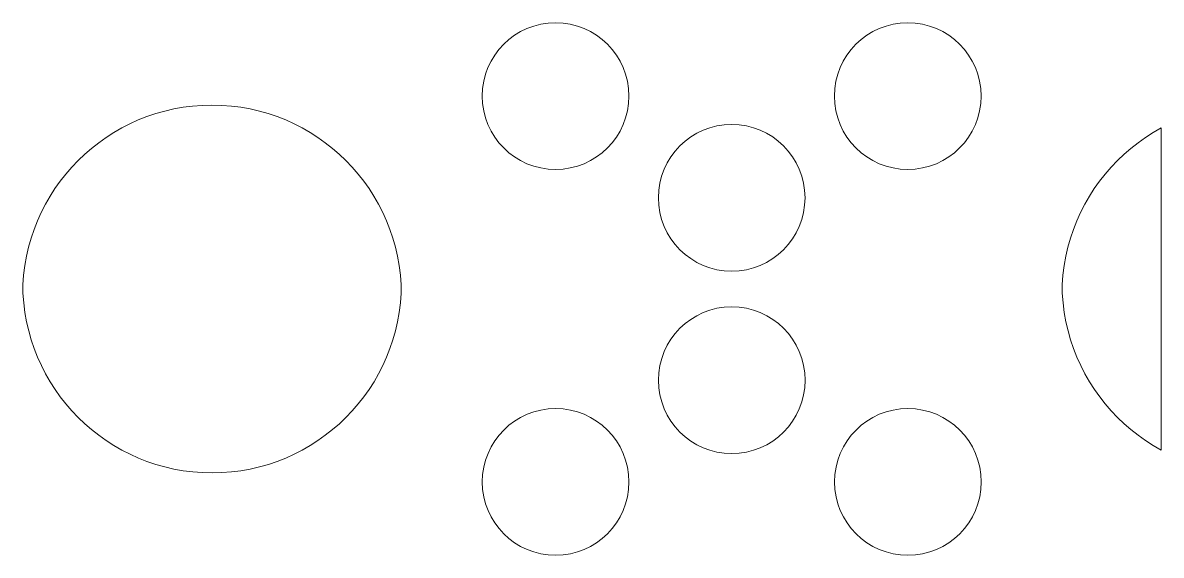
# Model space of a CAD drawing. Header units: millimetres. Extents: x -1200 to 1200, y -590 to 590.
# Drawn here: x 917.9 to 1200, y -65.7 to 66.4 of the extents above; entities that cross this region are included whole.
import ezdxf

# ---------------------------------------------------------------- set-up
doc = ezdxf.new("R2010")
doc.units = ezdxf.units.MM
doc.header["$MEASUREMENT"] = 0
doc.layers.add('Layer 1', color=7, linetype='Continuous')

msp = doc.modelspace()

# ---------------------------------------------------------------- linework, layer by layer
at = {"layer": 'Layer 1', "color": 250, "lineweight": 20}
for points, knots in [([(1031.716, 48.1627), (1031.716, 58.2093), (1039.8551, 66.3599), (1049.8875, 66.3599), (1059.9222, 66.3599), (1068.0589, 58.2093), (1068.0589, 48.1627), (1068.0589, 38.1162), (1059.9222, 29.9656), (1049.8875, 29.9656), (1039.8551, 29.9656), (1031.716, 38.1162), (1031.716, 48.1627)], [0, 0, 0, 0, 0.25, 0.25, 0.25, 0.5, 0.5, 0.5, 0.75, 0.75, 0.75, 1, 1, 1, 1]), ([(1118.9921, 48.1627), (1118.9921, 58.2093), (1127.1289, 66.3599), (1137.1635, 66.3599), (1147.1982, 66.3599), (1155.3326, 58.2093), (1155.3326, 48.1627), (1155.3326, 38.1162), (1147.1982, 29.9656), (1137.1635, 29.9656), (1127.1289, 29.9656), (1118.9921, 38.1162), (1118.9921, 48.1627)], [0, 0, 0, 0, 0.25, 0.25, 0.25, 0.5, 0.5, 0.5, 0.75, 0.75, 0.75, 1, 1, 1, 1]), ([(925.8754, 25.2104), (925.8754, 25.2104), (927.1801, 27.053), (927.1801, 27.053), (927.1801, 27.053), (928.574, 28.828), (928.574, 28.828), (928.574, 28.828), (930.0523, 30.5355), (930.0523, 30.5355), (930.0523, 30.5355), (931.6055, 32.168), (931.6055, 32.168), (931.6055, 32.168), (933.2357, 33.7235), (933.2357, 33.7235), (933.2357, 33.7235), (934.9382, 35.2013), (934.9382, 35.2013), (934.9382, 35.2013), (936.7131, 36.5997), (936.7131, 36.5997), (936.7131, 36.5997), (938.5532, 37.9087), (938.5532, 37.9087), (938.5532, 37.9087), (940.4585, 39.1329), (940.4585, 39.1329), (940.4585, 39.1329), (942.4215, 40.2632), (942.4215, 40.2632), (942.4215, 40.2632), (944.4424, 41.2992), (944.4424, 41.2992), (944.4424, 41.2992), (946.5212, 42.2411), (946.5212, 42.2411), (946.5212, 42.2411), (948.6458, 43.079), (948.6458, 43.079), (948.6458, 43.079), (950.8235, 43.8182), (950.8235, 43.8182), (950.8235, 43.8182), (953.047, 44.4509), (953.047, 44.4509), (953.047, 44.4509), (955.3139, 44.9726), (955.3139, 44.9726), (955.3139, 44.9726), (957.622, 45.3856), (957.622, 45.3856), (957.622, 45.3856), (959.9684, 45.685), (959.9684, 45.685), (959.9684, 45.685), (962.3534, 45.8684), (962.3534, 45.8684), (962.3534, 45.8684), (964.7722, 45.9288), (964.7722, 45.9288), (964.7722, 45.9288), (967.1935, 45.8684), (967.1935, 45.8684), (967.1935, 45.8684), (969.5786, 45.685), (969.5786, 45.685), (969.5786, 45.685), (971.9251, 45.3856), (971.9251, 45.3856), (971.9251, 45.3856), (974.233, 44.9726), (974.233, 44.9726), (974.233, 44.9726), (976.5024, 44.4509), (976.5024, 44.4509), (976.5024, 44.4509), (978.7235, 43.8182), (978.7235, 43.8182), (978.7235, 43.8182), (980.901, 43.079), (980.901, 43.079), (980.901, 43.079), (983.0281, 42.2411), (983.0281, 42.2411), (983.0281, 42.2411), (985.1046, 41.2992), (985.1046, 41.2992), (985.1046, 41.2992), (987.1255, 40.2632), (987.1255, 40.2632), (987.1255, 40.2632), (989.0933, 39.1329), (989.0933, 39.1329), (989.0933, 39.1329), (990.9961, 37.9087), (990.9961, 37.9087), (990.9961, 37.9087), (992.8338, 36.5997), (992.8338, 36.5997), (992.8338, 36.5997), (994.6086, 35.2013), (994.6086, 35.2013), (994.6086, 35.2013), (996.3111, 33.7235), (996.3111, 33.7235), (996.3111, 33.7235), (997.9414, 32.168), (997.9414, 32.168), (997.9414, 32.168), (999.4972, 30.5355), (999.4972, 30.5355), (999.4972, 30.5355), (1000.9729, 28.828), (1000.9729, 28.828), (1000.9729, 28.828), (1002.3644, 27.053), (1002.3644, 27.053), (1002.3644, 27.053), (1003.6763, 25.2104), (1003.6763, 25.2104), (1003.6763, 25.2104), (1004.8941, 23.3049), (1004.8941, 23.3049), (1004.8941, 23.3049), (1006.0251, 21.3366), (1006.0251, 21.3366), (1006.0251, 21.3366), (1007.0621, 19.3153), (1007.0621, 19.3153), (1007.0621, 19.3153), (1008.0004, 17.2336), (1008.0004, 17.2336), (1008.0004, 17.2336), (1008.8395, 15.1035), (1008.8395, 15.1035), (1008.8395, 15.1035), (1009.5751, 12.9251), (1009.5751, 12.9251), (1009.5751, 12.9251), (1010.2093, 10.6961), (1010.2093, 10.6961), (1010.2093, 10.6961), (1010.7302, 8.426), (1010.7302, 8.426), (1010.7302, 8.426), (1011.1427, 6.1123), (1011.1427, 6.1123), (1011.1427, 6.1123), (1011.4417, 3.7625), (1011.4417, 3.7625), (1011.4417, 3.7625), (1011.6248, 1.3765), (1011.6248, 1.3765), (1011.6248, 1.3765), (1011.6586, -0.0266), (1011.6586, -0.0266), (1011.6586, -0.0266), (1011.6418, -0.739), (1011.6418, -0.739), (1011.6418, -0.739), (1011.4585, -3.1275), (1011.4585, -3.1275), (1011.4585, -3.1275), (1011.1595, -5.4773), (1011.1595, -5.4773), (1011.1595, -5.4773), (1010.7471, -7.7909), (1010.7471, -7.7909), (1010.7471, -7.7909), (1010.2261, -10.061), (1010.2261, -10.061), (1010.2261, -10.061), (1009.5919, -12.2877), (1009.5919, -12.2877), (1009.5919, -12.2877), (1008.8565, -14.466), (1008.8565, -14.466), (1008.8565, -14.466), (1008.0172, -16.5986), (1008.0172, -16.5986), (1008.0172, -16.5986), (1007.079, -18.6777), (1007.079, -18.6777), (1007.079, -18.6777), (1006.042, -20.7017), (1006.042, -20.7017), (1006.042, -20.7017), (1004.911, -22.6698), (1004.911, -22.6698), (1004.911, -22.6698), (1003.6933, -24.5753), (1003.6933, -24.5753), (1003.6933, -24.5753), (1002.3813, -26.418), (1002.3813, -26.418), (1002.3813, -26.418), (1000.9898, -28.193), (1000.9898, -28.193), (1000.9898, -28.193), (999.5139, -29.8981), (999.5139, -29.8981), (999.5139, -29.8981), (997.9583, -31.5331), (997.9583, -31.5331), (997.9583, -31.5331), (996.328, -33.0907), (996.328, -33.0907), (996.328, -33.0907), (994.6255, -34.5663), (994.6255, -34.5663), (994.6255, -34.5663), (992.8505, -35.9621), (992.8505, -35.9621), (992.8505, -35.9621), (991.0129, -37.2736), (991.0129, -37.2736), (991.0129, -37.2736), (989.1102, -38.4956), (989.1102, -38.4956), (989.1102, -38.4956), (987.1423, -39.6282), (987.1423, -39.6282), (987.1423, -39.6282), (985.1214, -40.6666), (985.1214, -40.6666), (985.1214, -40.6666), (983.0451, -41.6037), (983.0451, -41.6037), (983.0451, -41.6037), (980.9179, -42.4466), (980.9179, -42.4466), (980.9179, -42.4466), (978.7404, -43.1832), (978.7404, -43.1832), (978.7404, -43.1832), (976.5191, -43.8134), (976.5191, -43.8134), (976.5191, -43.8134), (974.2498, -44.3399), (974.2498, -44.3399), (974.2498, -44.3399), (971.9419, -44.7528), (971.9419, -44.7528), (971.9419, -44.7528), (969.5955, -45.0523), (969.5955, -45.0523), (969.5955, -45.0523), (967.2104, -45.2311), (967.2104, -45.2311), (967.2104, -45.2311), (964.7892, -45.2914), (964.7892, -45.2914), (964.7892, -45.2914), (962.3703, -45.2311), (962.3703, -45.2311), (962.3703, -45.2311), (959.9852, -45.0523), (959.9852, -45.0523), (959.9852, -45.0523), (957.6389, -44.7528), (957.6389, -44.7528), (957.6389, -44.7528), (955.3309, -44.3399), (955.3309, -44.3399), (955.3309, -44.3399), (953.064, -43.8134), (953.064, -43.8134), (953.064, -43.8134), (950.8404, -43.1832), (950.8404, -43.1832), (950.8404, -43.1832), (948.6627, -42.4466), (948.6627, -42.4466), (948.6627, -42.4466), (946.5382, -41.6037), (946.5382, -41.6037), (946.5382, -41.6037), (944.4593, -40.6666), (944.4593, -40.6666), (944.4593, -40.6666), (942.4384, -39.6282), (942.4384, -39.6282), (942.4384, -39.6282), (940.4753, -38.4956), (940.4753, -38.4956), (940.4753, -38.4956), (938.5701, -37.2736), (938.5701, -37.2736), (938.5701, -37.2736), (936.7301, -35.9621), (936.7301, -35.9621), (936.7301, -35.9621), (934.9552, -34.5663), (934.9552, -34.5663), (934.9552, -34.5663), (933.2524, -33.0907), (933.2524, -33.0907), (933.2524, -33.0907), (931.6224, -31.5331), (931.6224, -31.5331), (931.6224, -31.5331), (930.0693, -29.8981), (930.0693, -29.8981), (930.0693, -29.8981), (928.591, -28.193), (928.591, -28.193), (928.591, -28.193), (927.197, -26.418), (927.197, -26.418), (927.197, -26.418), (925.8924, -24.5753), (925.8924, -24.5753), (925.8924, -24.5753), (924.6698, -22.6698), (924.6698, -22.6698), (924.6698, -22.6698), (923.5387, -20.7017), (923.5387, -20.7017), (923.5387, -20.7017), (922.5065, -18.6777), (922.5065, -18.6777), (922.5065, -18.6777), (921.5659, -16.5986), (921.5659, -16.5986), (921.5659, -16.5986), (920.729, -14.466), (920.729, -14.466), (920.729, -14.466), (919.9888, -12.2877), (919.9888, -12.2877), (919.9888, -12.2877), (919.3592, -10.061), (919.3592, -10.061), (919.3592, -10.061), (918.8336, -7.7909), (918.8336, -7.7909), (918.8336, -7.7909), (918.4237, -5.4773), (918.4237, -5.4773), (918.4237, -5.4773), (918.1245, -3.1275), (918.1245, -3.1275), (918.1245, -3.1275), (917.9437, -0.739), (917.9437, -0.739), (917.9437, -0.739), (917.9268, -0.0266), (917.9268, -0.0266), (917.9268, -0.0266), (917.8906, -0.0266), (917.8906, -0.0266), (917.8906, -0.0266), (917.9268, 1.3718), (917.9268, 1.3718), (917.9268, 1.3718), (918.1077, 3.7625), (918.1077, 3.7625), (918.1077, 3.7625), (918.4066, 6.1123), (918.4066, 6.1123), (918.4066, 6.1123), (918.8166, 8.426), (918.8166, 8.426), (918.8166, 8.426), (919.3424, 10.6961), (919.3424, 10.6961), (919.3424, 10.6961), (919.9719, 12.9251), (919.9719, 12.9251), (919.9719, 12.9251), (920.7122, 15.1035), (920.7122, 15.1035), (920.7122, 15.1035), (921.549, 17.2336), (921.549, 17.2336), (921.549, 17.2336), (922.4897, 19.3105), (922.4897, 19.3105), (922.4897, 19.3105), (923.5217, 21.3366), (923.5217, 21.3366), (923.5217, 21.3366), (924.6528, 23.3049), (924.6528, 23.3049), (924.6528, 23.3049), (925.8754, 25.2104), (925.8754, 25.2104)], [0, 0, 0, 0, 0.00775194, 0.00775194, 0.00775194, 0.01550388, 0.01550388, 0.01550388, 0.02325581, 0.02325581, 0.02325581, 0.03100775, 0.03100775, 0.03100775, 0.03875969, 0.03875969, 0.03875969, 0.04651163, 0.04651163, 0.04651163, 0.05426357, 0.05426357, 0.05426357, 0.0620155, 0.0620155, 0.0620155, 0.06976744, 0.06976744, 0.06976744, 0.07751938, 0.07751938, 0.07751938, 0.08527132, 0.08527132, 0.08527132, 0.09302326, 0.09302326, 0.09302326, 0.10077519, 0.10077519, 0.10077519, 0.10852713, 0.10852713, 0.10852713, 0.11627907, 0.11627907, 0.11627907, 0.12403101, 0.12403101, 0.12403101, 0.13178295, 0.13178295, 0.13178295, 0.13953488, 0.13953488, 0.13953488, 0.14728682, 0.14728682, 0.14728682, 0.15503876, 0.15503876, 0.15503876, 0.1627907, 0.1627907, 0.1627907, 0.17054264, 0.17054264, 0.17054264, 0.17829457, 0.17829457, 0.17829457, 0.18604651, 0.18604651, 0.18604651, 0.19379845, 0.19379845, 0.19379845, 0.20155039, 0.20155039, 0.20155039, 0.20930233, 0.20930233, 0.20930233, 0.21705426, 0.21705426, 0.21705426, 0.2248062, 0.2248062, 0.2248062, 0.23255814, 0.23255814, 0.23255814, 0.24031008, 0.24031008, 0.24031008, 0.24806202, 0.24806202, 0.24806202, 0.25581395, 0.25581395, 0.25581395, 0.26356589, 0.26356589, 0.26356589, 0.27131783, 0.27131783, 0.27131783, 0.27906977, 0.27906977, 0.27906977, 0.28682171, 0.28682171, 0.28682171, 0.29457364, 0.29457364, 0.29457364, 0.30232558, 0.30232558, 0.30232558, 0.31007752, 0.31007752, 0.31007752, 0.31782946, 0.31782946, 0.31782946, 0.3255814, 0.3255814, 0.3255814, 0.33333333, 0.33333333, 0.33333333, 0.34108527, 0.34108527, 0.34108527, 0.34883721, 0.34883721, 0.34883721, 0.35658915, 0.35658915, 0.35658915, 0.36434109, 0.36434109, 0.36434109, 0.37209302, 0.37209302, 0.37209302, 0.37984496, 0.37984496, 0.37984496, 0.3875969, 0.3875969, 0.3875969, 0.39534884, 0.39534884, 0.39534884, 0.40310078, 0.40310078, 0.40310078, 0.41085271, 0.41085271, 0.41085271, 0.41860465, 0.41860465, 0.41860465, 0.42635659, 0.42635659, 0.42635659, 0.43410853, 0.43410853, 0.43410853, 0.44186047, 0.44186047, 0.44186047, 0.4496124, 0.4496124, 0.4496124, 0.45736434, 0.45736434, 0.45736434, 0.46511628, 0.46511628, 0.46511628, 0.47286822, 0.47286822, 0.47286822, 0.48062016, 0.48062016, 0.48062016, 0.48837209, 0.48837209, 0.48837209, 0.49612403, 0.49612403, 0.49612403, 0.50387597, 0.50387597, 0.50387597, 0.51162791, 0.51162791, 0.51162791, 0.51937984, 0.51937984, 0.51937984, 0.52713178, 0.52713178, 0.52713178, 0.53488372, 0.53488372, 0.53488372, 0.54263566, 0.54263566, 0.54263566, 0.5503876, 0.5503876, 0.5503876, 0.55813953, 0.55813953, 0.55813953, 0.56589147, 0.56589147, 0.56589147, 0.57364341, 0.57364341, 0.57364341, 0.58139535, 0.58139535, 0.58139535, 0.58914729, 0.58914729, 0.58914729, 0.59689922, 0.59689922, 0.59689922, 0.60465116, 0.60465116, 0.60465116, 0.6124031, 0.6124031, 0.6124031, 0.62015504, 0.62015504, 0.62015504, 0.62790698, 0.62790698, 0.62790698, 0.63565891, 0.63565891, 0.63565891, 0.64341085, 0.64341085, 0.64341085, 0.65116279, 0.65116279, 0.65116279, 0.65891473, 0.65891473, 0.65891473, 0.66666667, 0.66666667, 0.66666667, 0.6744186, 0.6744186, 0.6744186, 0.68217054, 0.68217054, 0.68217054, 0.68992248, 0.68992248, 0.68992248, 0.69767442, 0.69767442, 0.69767442, 0.70542636, 0.70542636, 0.70542636, 0.71317829, 0.71317829, 0.71317829, 0.72093023, 0.72093023, 0.72093023, 0.72868217, 0.72868217, 0.72868217, 0.73643411, 0.73643411, 0.73643411, 0.74418605, 0.74418605, 0.74418605, 0.75193798, 0.75193798, 0.75193798, 0.75968992, 0.75968992, 0.75968992, 0.76744186, 0.76744186, 0.76744186, 0.7751938, 0.7751938, 0.7751938, 0.78294574, 0.78294574, 0.78294574, 0.79069767, 0.79069767, 0.79069767, 0.79844961, 0.79844961, 0.79844961, 0.80620155, 0.80620155, 0.80620155, 0.81395349, 0.81395349, 0.81395349, 0.82170543, 0.82170543, 0.82170543, 0.82945736, 0.82945736, 0.82945736, 0.8372093, 0.8372093, 0.8372093, 0.84496124, 0.84496124, 0.84496124, 0.85271318, 0.85271318, 0.85271318, 0.86046512, 0.86046512, 0.86046512, 0.86821705, 0.86821705, 0.86821705, 0.87596899, 0.87596899, 0.87596899, 0.88372093, 0.88372093, 0.88372093, 0.89147287, 0.89147287, 0.89147287, 0.89922481, 0.89922481, 0.89922481, 0.90697674, 0.90697674, 0.90697674, 0.91472868, 0.91472868, 0.91472868, 0.92248062, 0.92248062, 0.92248062, 0.93023256, 0.93023256, 0.93023256, 0.9379845, 0.9379845, 0.9379845, 0.94573643, 0.94573643, 0.94573643, 0.95348837, 0.95348837, 0.95348837, 0.96124031, 0.96124031, 0.96124031, 0.96899225, 0.96899225, 0.96899225, 0.97674419, 0.97674419, 0.97674419, 0.98449612, 0.98449612, 0.98449612, 0.99224806, 0.99224806, 0.99224806, 1, 1, 1, 1]), ([(1075.3565, 22.933), (1075.3565, 32.9795), (1083.4907, 41.1303), (1093.523, 41.1303), (1103.5601, 41.1303), (1111.6994, 32.9795), (1111.6994, 22.933), (1111.6994, 12.8841), (1103.5601, 4.7359), (1093.523, 4.7359), (1083.4907, 4.7359), (1075.3565, 12.8841), (1075.3565, 22.933)], [0, 0, 0, 0, 0.25, 0.25, 0.25, 0.5, 0.5, 0.5, 0.75, 0.75, 0.75, 1, 1, 1, 1]), ([(1199.95, 40.2757), (1199.95, 40.2757), (1199.95, -39.6321), (1199.95, -39.6321), (1199.95, -39.6321), (1199.9425, -39.6282), (1199.9425, -39.6282), (1199.9425, -39.6282), (1197.977, -38.4956), (1197.977, -38.4956), (1197.977, -38.4956), (1196.0719, -37.2736), (1196.0719, -37.2736), (1196.0719, -37.2736), (1194.234, -35.9621), (1194.234, -35.9621), (1194.234, -35.9621), (1192.4593, -34.5663), (1192.4593, -34.5663), (1192.4593, -34.5663), (1190.7567, -33.0907), (1190.7567, -33.0907), (1190.7567, -33.0907), (1189.1264, -31.5331), (1189.1264, -31.5331), (1189.1264, -31.5331), (1187.5709, -29.8981), (1187.5709, -29.8981), (1187.5709, -29.8981), (1186.095, -28.193), (1186.095, -28.193), (1186.095, -28.193), (1184.7036, -26.418), (1184.7036, -26.418), (1184.7036, -26.418), (1183.3916, -24.5753), (1183.3916, -24.5753), (1183.3916, -24.5753), (1182.1738, -22.6698), (1182.1738, -22.6698), (1182.1738, -22.6698), (1181.0428, -20.7017), (1181.0428, -20.7017), (1181.0428, -20.7017), (1180.0057, -18.6777), (1180.0057, -18.6777), (1180.0057, -18.6777), (1179.0701, -16.5986), (1179.0701, -16.5986), (1179.0701, -16.5986), (1178.2284, -14.466), (1178.2284, -14.466), (1178.2284, -14.466), (1177.4929, -12.2877), (1177.4929, -12.2877), (1177.4929, -12.2877), (1176.861, -10.061), (1176.861, -10.061), (1176.861, -10.061), (1176.3377, -7.7909), (1176.3377, -7.7909), (1176.3377, -7.7909), (1175.9253, -5.4773), (1175.9253, -5.4773), (1175.9253, -5.4773), (1175.6263, -3.1275), (1175.6263, -3.1275), (1175.6263, -3.1275), (1175.4454, -0.739), (1175.4454, -0.739), (1175.4454, -0.739), (1175.4259, -0.0266), (1175.4259, -0.0266), (1175.4259, -0.0266), (1175.3923, -0.0266), (1175.3923, -0.0266), (1175.3923, -0.0266), (1175.4286, 1.3718), (1175.4286, 1.3718), (1175.4286, 1.3718), (1175.6093, 3.7625), (1175.6093, 3.7625), (1175.6093, 3.7625), (1175.9084, 6.1123), (1175.9084, 6.1123), (1175.9084, 6.1123), (1176.3208, 8.426), (1176.3208, 8.426), (1176.3208, 8.426), (1176.8441, 10.6961), (1176.8441, 10.6961), (1176.8441, 10.6961), (1177.4761, 12.9251), (1177.4761, 12.9251), (1177.4761, 12.9251), (1178.2115, 15.1035), (1178.2115, 15.1035), (1178.2115, 15.1035), (1179.0532, 17.2336), (1179.0532, 17.2336), (1179.0532, 17.2336), (1179.9889, 19.3105), (1179.9889, 19.3105), (1179.9889, 19.3105), (1181.0258, 21.3366), (1181.0258, 21.3366), (1181.0258, 21.3366), (1182.157, 23.3049), (1182.157, 23.3049), (1182.157, 23.3049), (1183.3747, 25.2104), (1183.3747, 25.2104), (1183.3747, 25.2104), (1184.6866, 27.053), (1184.6866, 27.053), (1184.6866, 27.053), (1186.0782, 28.828), (1186.0782, 28.828), (1186.0782, 28.828), (1187.554, 30.5355), (1187.554, 30.5355), (1187.554, 30.5355), (1189.1095, 32.168), (1189.1095, 32.168), (1189.1095, 32.168), (1190.7398, 33.7235), (1190.7398, 33.7235), (1190.7398, 33.7235), (1192.4424, 35.2013), (1192.4424, 35.2013), (1192.4424, 35.2013), (1194.2172, 36.5997), (1194.2172, 36.5997), (1194.2172, 36.5997), (1196.0549, 37.9087), (1196.0549, 37.9087), (1196.0549, 37.9087), (1197.9601, 39.1329), (1197.9601, 39.1329), (1197.9601, 39.1329), (1199.9257, 40.2632), (1199.9257, 40.2632), (1199.9257, 40.2632), (1199.95, 40.2757), (1199.95, 40.2757)], [0, 0, 0, 0, 0.02083333, 0.02083333, 0.02083333, 0.04166667, 0.04166667, 0.04166667, 0.0625, 0.0625, 0.0625, 0.08333333, 0.08333333, 0.08333333, 0.10416667, 0.10416667, 0.10416667, 0.125, 0.125, 0.125, 0.14583333, 0.14583333, 0.14583333, 0.16666667, 0.16666667, 0.16666667, 0.1875, 0.1875, 0.1875, 0.20833333, 0.20833333, 0.20833333, 0.22916667, 0.22916667, 0.22916667, 0.25, 0.25, 0.25, 0.27083333, 0.27083333, 0.27083333, 0.29166667, 0.29166667, 0.29166667, 0.3125, 0.3125, 0.3125, 0.33333333, 0.33333333, 0.33333333, 0.35416667, 0.35416667, 0.35416667, 0.375, 0.375, 0.375, 0.39583333, 0.39583333, 0.39583333, 0.41666667, 0.41666667, 0.41666667, 0.4375, 0.4375, 0.4375, 0.45833333, 0.45833333, 0.45833333, 0.47916667, 0.47916667, 0.47916667, 0.5, 0.5, 0.5, 0.52083333, 0.52083333, 0.52083333, 0.54166667, 0.54166667, 0.54166667, 0.5625, 0.5625, 0.5625, 0.58333333, 0.58333333, 0.58333333, 0.60416667, 0.60416667, 0.60416667, 0.625, 0.625, 0.625, 0.64583333, 0.64583333, 0.64583333, 0.66666667, 0.66666667, 0.66666667, 0.6875, 0.6875, 0.6875, 0.70833333, 0.70833333, 0.70833333, 0.72916667, 0.72916667, 0.72916667, 0.75, 0.75, 0.75, 0.77083333, 0.77083333, 0.77083333, 0.79166667, 0.79166667, 0.79166667, 0.8125, 0.8125, 0.8125, 0.83333333, 0.83333333, 0.83333333, 0.85416667, 0.85416667, 0.85416667, 0.875, 0.875, 0.875, 0.89583333, 0.89583333, 0.89583333, 0.91666667, 0.91666667, 0.91666667, 0.9375, 0.9375, 0.9375, 0.95833333, 0.95833333, 0.95833333, 0.97916667, 0.97916667, 0.97916667, 1, 1, 1, 1]), ([(1075.3734, -22.2979), (1075.3734, -12.2491), (1083.5077, -4.1009), (1093.5399, -4.1009), (1103.5771, -4.1009), (1111.7163, -12.2491), (1111.7163, -22.2979), (1111.7163, -32.3444), (1103.5771, -40.4952), (1093.5399, -40.4952), (1083.5077, -40.4952), (1075.3734, -32.3444), (1075.3734, -22.2979)], [0, 0, 0, 0, 0.25, 0.25, 0.25, 0.5, 0.5, 0.5, 0.75, 0.75, 0.75, 1, 1, 1, 1]), ([(1031.7329, -47.5301), (1031.7329, -37.4787), (1039.872, -29.3281), (1049.9044, -29.3281), (1059.9392, -29.3281), (1068.0759, -37.4787), (1068.0759, -47.5301), (1068.0759, -57.5767), (1059.9392, -65.7224), (1049.9044, -65.7224), (1039.872, -65.7224), (1031.7329, -57.5767), (1031.7329, -47.5301)], [0, 0, 0, 0, 0.25, 0.25, 0.25, 0.5, 0.5, 0.5, 0.75, 0.75, 0.75, 1, 1, 1, 1]), ([(1119.009, -47.5301), (1119.009, -37.4787), (1127.1458, -29.3281), (1137.1804, -29.3281), (1147.2152, -29.3281), (1155.3494, -37.4787), (1155.3494, -47.5301), (1155.3494, -57.5767), (1147.2152, -65.7224), (1137.1804, -65.7224), (1127.1458, -65.7224), (1119.009, -57.5767), (1119.009, -47.5301)], [0, 0, 0, 0, 0.25, 0.25, 0.25, 0.5, 0.5, 0.5, 0.75, 0.75, 0.75, 1, 1, 1, 1])]:
    msp.add_open_spline(points, degree=3, knots=knots, dxfattribs=at)

doc.saveas('drawing.dxf')
